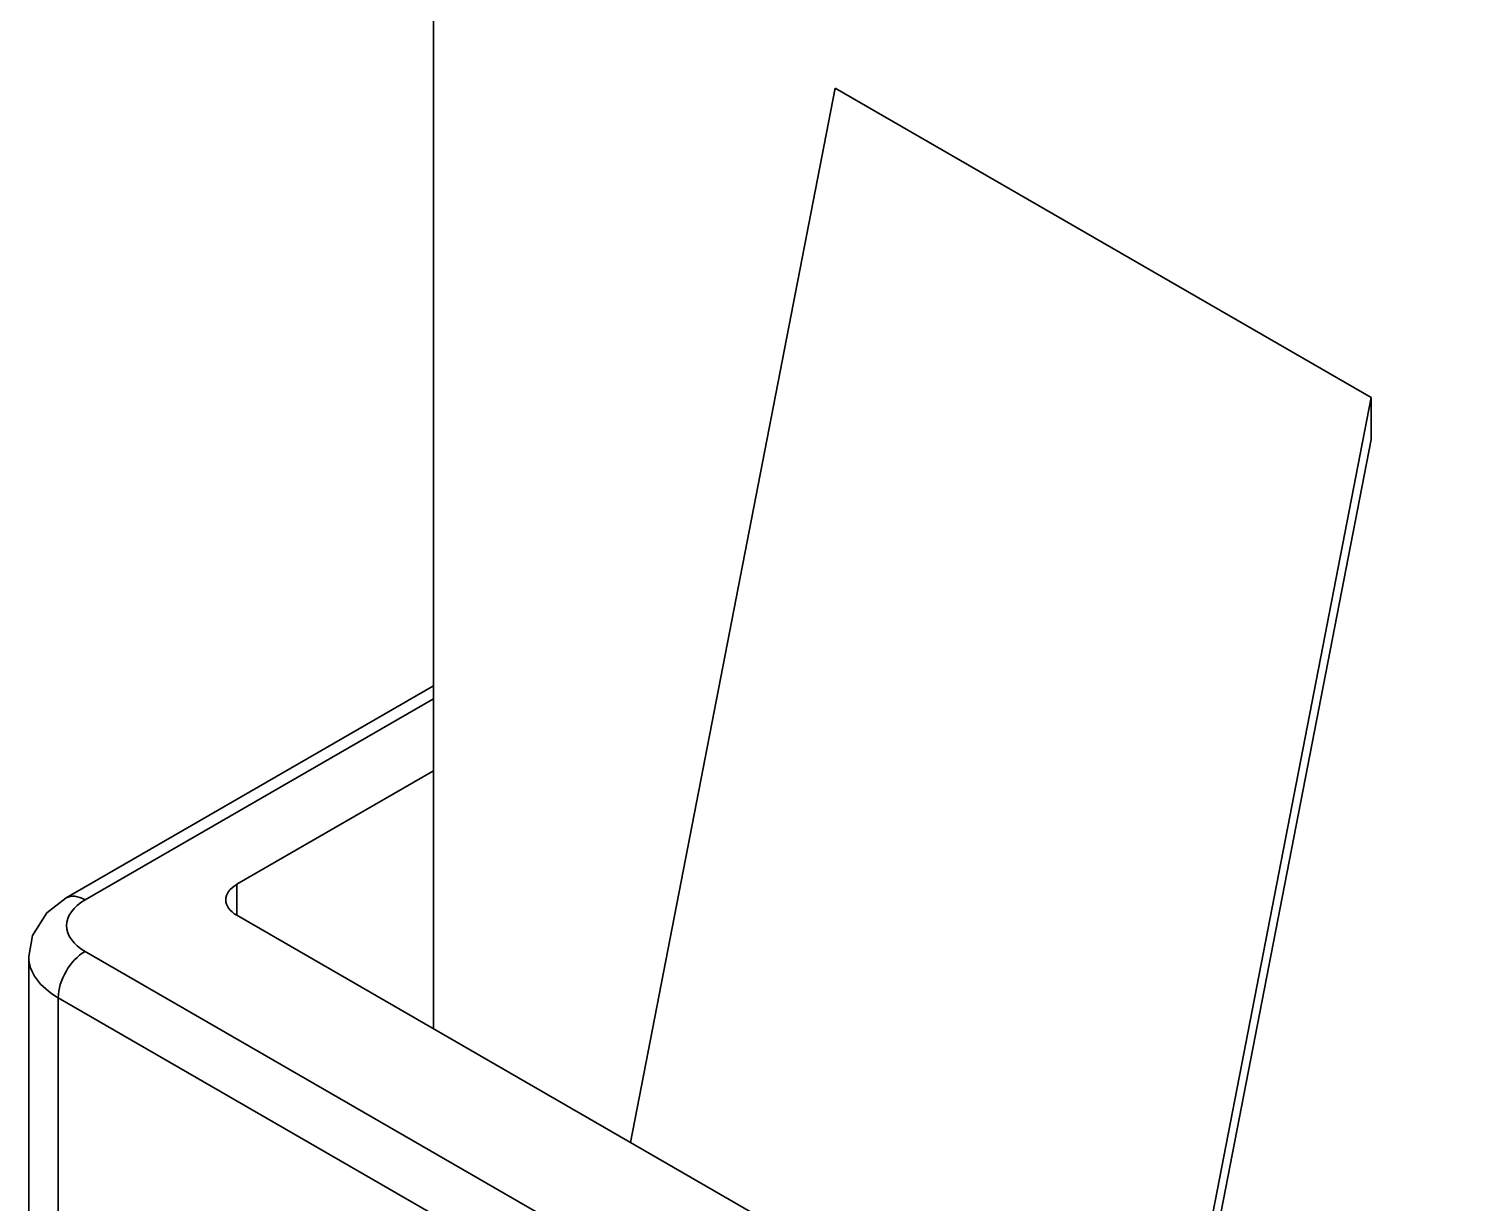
# Model space of a CAD drawing. Header units: millimetres. Extents: x -70 to 70, y -99 to 99.
# Drawn here: x 19.68 to 31.01, y -29.53 to -20.23 of the extents above; entities that cross this region are included whole.
import ezdxf

# ---------------------------------------------------------------- set-up
doc = ezdxf.new("R2010")
doc.units = ezdxf.units.MM
doc.layers.add('粗实线层', color=7, linetype='Continuous', lineweight=35)

msp = doc.modelspace()

# ---------------------------------------------------------------- linework, layer by layer
at = {"layer": '粗实线层', "color": 7, "lineweight": 35}
for p, q in [((22.881, -28.149), (22.881, -4.471)), ((24.442, -29.051), (26.063, -20.7)), ((30.305, -23.15), (26.063, -20.7)), ((28.685, -31.5), (30.305, -23.15)), ((30.305, -23.15), (30.305, -23.483)), ((30.305, -23.483), (28.743, -31.534)), ((19.973, -27.114), (22.881, -25.435)), ((20.123, -27.129), (22.881, -25.536)), ((21.325, -27.006), (22.881, -26.108)), ((21.325, -27.006), (21.325, -27.251)), ((31.507, -33.13), (21.325, -27.251)), ((31.012, -33.824), (20.123, -27.537)), ((19.677, -33.865), (19.677, -27.578)), ((30.8, -34.191), (19.911, -27.904)), ((19.911, -34.191), (19.911, -27.904))]:
    msp.add_line(p, q, dxfattribs=at)
msp.add_lwpolyline([(19.677, -27.578), (19.707, -27.41), (19.82, -27.233), (19.973, -27.114)], dxfattribs=at)
for centre, major_axis, start_param, end_param in [((20.123, -27.374), (-0.15, 0.26), 5.497787, 6.283185), ((21.537, -27.129), (0.3, 0), 2.356194, 3.141593), ((20.477, -27.333), (0.5, 0), 2.356194, 3.926991), ((21.537, -27.129), (0.3, 0), 3.141593, 3.926991), ((20.123, -27.782), (-0.15, -0.26), 3.926991, 5.497787), ((20.477, -27.578), (0.8, 0), 3.141593, 3.926991)]:
    msp.add_ellipse(centre, major_axis=major_axis, ratio=0.57735, start_param=start_param, end_param=end_param, dxfattribs=at)

doc.saveas('drawing.dxf')
